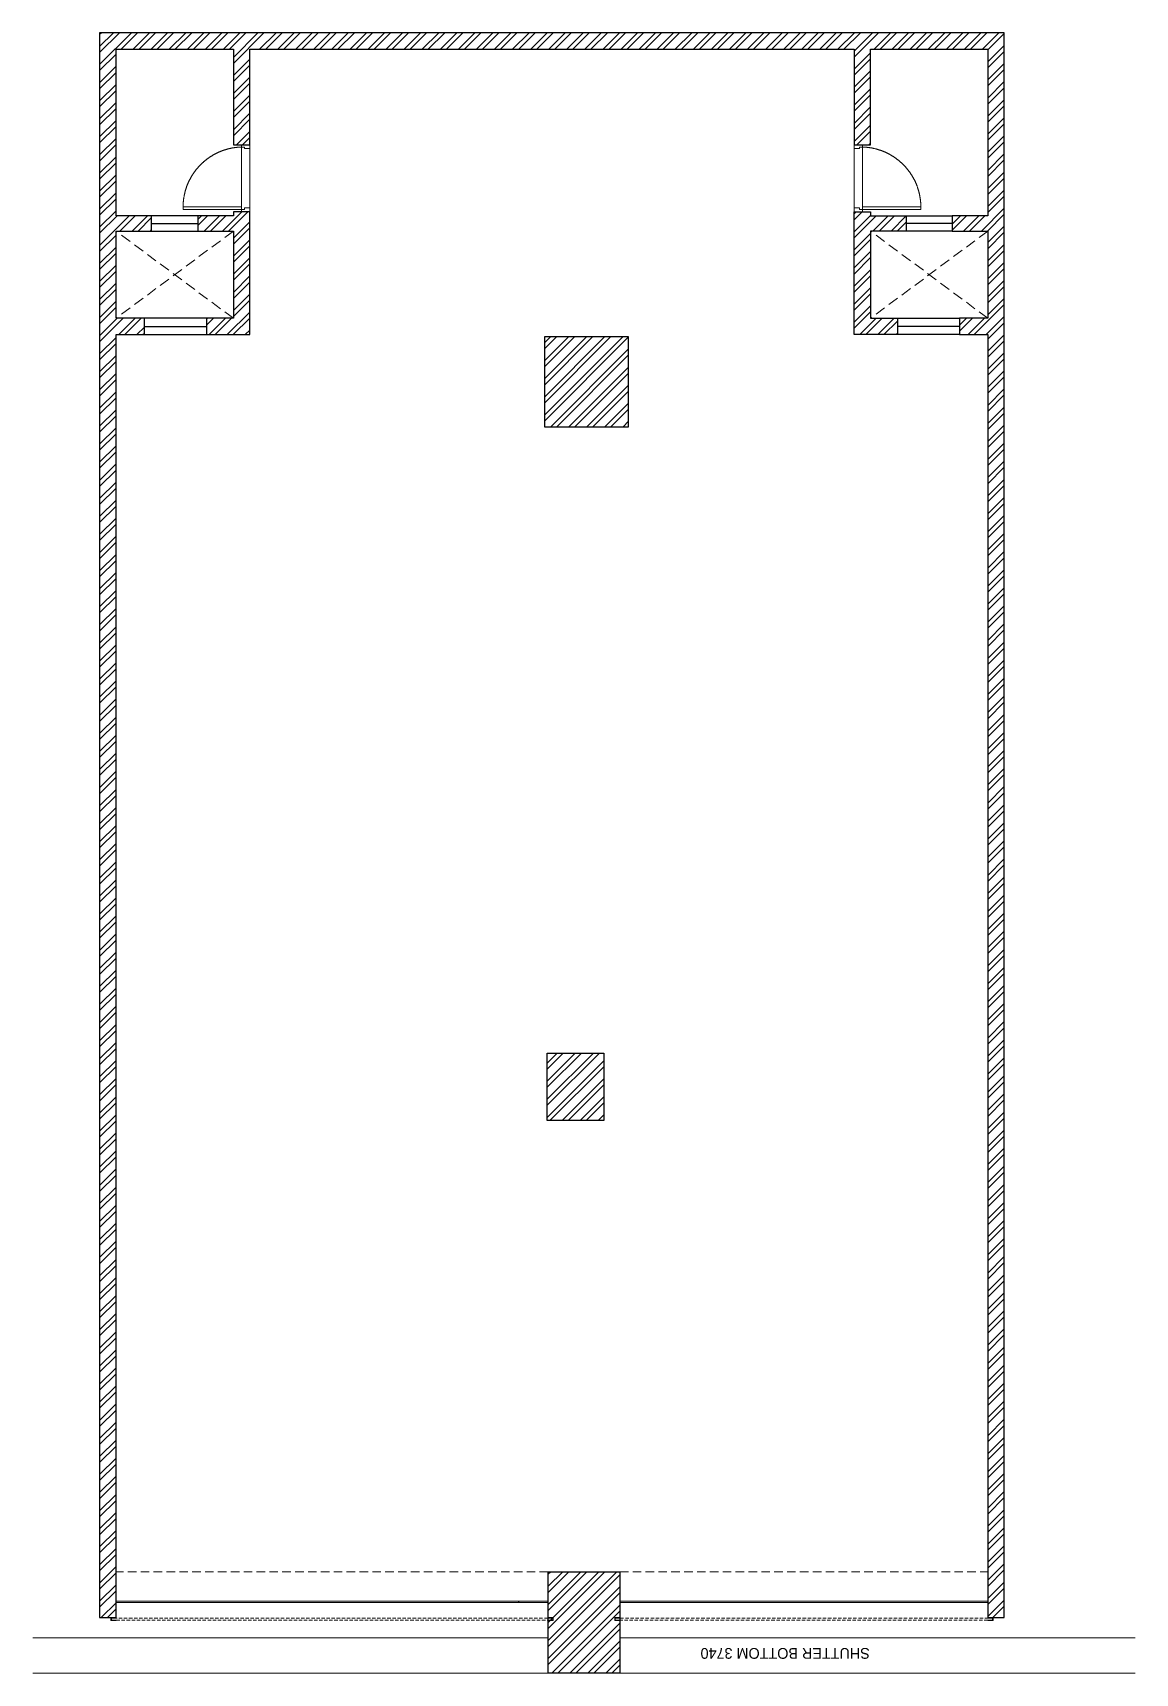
# Model space of a CAD drawing. Header units: feet. Extents: x -5026 to 5746, y -3440 to 12586.
import ezdxf

# ---------------------------------------------------------------- set-up
doc = ezdxf.new("R2010")
doc.units = ezdxf.units.FT
doc.header["$LTSCALE"] = 33
doc.header["$MEASUREMENT"] = 0
for name, pattern in [('HIDDEN', [9.525, 6.35, -3.175]), ('HIDDEN2', [4.7625, 3.175, -1.5875]), ('HIDDENX2', [0.75, 0.5, -0.25])]:
    doc.linetypes.add(name, pattern=pattern)
for name, color, linetype, lineweight in [('A-COM-door', 2, 'Continuous', 5), ('A-ELEV-grey', 8, 'Continuous', 9), ('A-Glazing', 4, 'Continuous', 20), ('A-shutter', 8, 'Continuous', 18), ('A-STAIR', 6, 'Continuous', 5), ('A_TEXT', 7, 'Continuous', 9), ('beam', 90, 'Continuous', 9), ('LN-HATCH', 251, 'Continuous', 0), ('rolling shutter', 1, 'Continuous', 5)]:
    doc.layers.add(name, color=color, linetype=linetype, lineweight=lineweight)
doc.layers.add('A-WALL', color=1, linetype='Continuous')
doc.layers.add('A_RCC', color=5, linetype='Continuous')
doc.styles.add('HUNDREDHANDS', font='GOTHIC.TTF')

# ---------------------------------------------------------------- blocks, each defined once
blk = doc.blocks.new('*U3')
at = {"layer": 'A-shutter', "color": 5, "ltscale": 10}
for points in [[(41038044, -1561539), (41038044, -1561544), (41037999, -1561544), (41037999, -1561564), (41038044, -1561564), (41038044, -1561569), (41037994, -1561569), (41037994, -1561539)], [(41042267, -1561539), (41042267, -1561544), (41042312, -1561544), (41042312, -1561564), (41042267, -1561564), (41042267, -1561569), (41042317, -1561569), (41042317, -1561539)]]:
    blk.add_lwpolyline(points, close=True, dxfattribs=at)
at = {"layer": 'A-shutter', "color": 5, "linetype": 'HIDDENX2', "ltscale": 2}
blk.add_lwpolyline([(41037999, -1561544), (41037999, -1561564), (41042312, -1561564), (41042312, -1561544)], close=True, dxfattribs=at)
blk = doc.blocks.new('*U4')
at = {"layer": 'A-shutter', "color": 5, "ltscale": 10}
for points in [[(41038670, -1561539), (41038670, -1561544), (41038625, -1561544), (41038625, -1561564), (41038670, -1561564), (41038670, -1561569), (41038620, -1561569), (41038620, -1561539)], [(41042267, -1561539), (41042267, -1561544), (41042312, -1561544), (41042312, -1561564), (41042267, -1561564), (41042267, -1561569), (41042317, -1561569), (41042317, -1561539)]]:
    blk.add_lwpolyline(points, close=True, dxfattribs=at)
at = {"layer": 'A-shutter', "color": 5, "linetype": 'HIDDENX2', "ltscale": 2}
blk.add_lwpolyline([(41038625, -1561544), (41038625, -1561564), (41042312, -1561564), (41042312, -1561544)], close=True, dxfattribs=at)
blk = doc.blocks.new('A$C32696126')
at = {"layer": 'A-COM-door'}
for points in [[(33.19, 35.51), (33.19, 4.5), (34.47, 4.5), (34.47, 35.51)], [(1.25, 4.5), (0, 4.5), (0, 4.5), (0, 4.5), (0, 0), (0, 0), (0, 0), (2, 0), (2, 2.81), (1.25, 2.81), (1.25, 4.5)]]:
    blk.add_lwpolyline(points, close=True, dxfattribs=at)
blk.add_lwpolyline([(35.72, 3.94), (35.72, 0), (33.72, 0), (33.72, 2.81), (34.47, 2.81), (34.47, 4.5), (35.72, 4.5), (35.72, 3.94)], dxfattribs=at)
at = {"layer": 'A-ELEV-grey', "linetype": 'HIDDEN'}
for points in [[(34.47, 4.5), (1.25, 4.5)], [(2, 0), (33.72, 0)]]:
    blk.add_lwpolyline(points, dxfattribs=at)
blk.add_arc((33.24, 3.52), 32.01, 88.39308, 178.23767, dxfattribs=at)

msp = doc.modelspace()

# ---------------------------------------------------------------- hatches: boundary and pattern name
at = {"layer": 'LN-HATCH'}
h = msp.add_hatch(dxfattribs=at)
h.set_pattern_fill('ANSI32', color=256, scale=333, angle=180)
h.set_pattern_definition([(225, (-7170828.6, 5284752.69), (88.2999593, -88.2999593), []), (225, (-7170887.46, 5284752.69), (88.2999593, -88.2999593), [])])
h.paths.add_polyline_path([(-4213, 12586), (-4373, 12586), (-4373, -2896), (-4213, -2896), (-4213, 9637), (-3936, 9637), (-3936, 9797), (-4213, 9797), (-4213, 10649), (-3865, 10649), (-3865, 10799), (-4213, 10799), (-4213, 12426), (-3066, 12426), (-3066, 11493), (-2906, 11493), (-2906, 12426), (3000, 12426), (3000, 11493), (3160, 11493), (3160, 12426), (4307, 12426), (4307, 10799), (3958, 10799), (3958, 10649), (4307, 10649), (4307, 9797), (4030, 9797), (4030, 9637), (4307, 9637), (4307, -2896), (4467, -2896), (4467, 9797), (4467, 12586), (4307, 12586)])
h.paths.add_polyline_path([(-27, 8736), (796, 8736), (796, 9616), (-27, 9616)], flags=17)
h.paths.add_polyline_path([(-3066, 10799), (-3414, 10799), (-3414, 10649), (-3066, 10649), (-3066, 9797), (-3329, 9797), (-3329, 9637), (-2906, 9637), (-2906, 10838), (-3066, 10838)], flags=17)
h.paths.add_polyline_path([(3160, 10799), (3508, 10799), (3508, 10649), (3160, 10649), (3160, 9797), (3423, 9797), (3423, 9637), (3000, 9637), (3000, 10838), (3160, 10838)], flags=17)
h.paths.add_polyline_path([(710, -2738), (710, -3440), (10, -3440), (10, -2449), (710, -2449)])
h.paths.add_polyline_path([(0, 1959), (553, 1959), (553, 2619), (0, 2619)])

# ---------------------------------------------------------------- linework, layer by layer
at = {"layer": 'A-ELEV-grey', "linetype": 'HIDDEN2'}
for points in [[(-3066, 10649), (-4213, 9797)], [(-3066, 9797), (-4213, 10649)], [(4307, 10649), (3160, 9797)], [(4307, 9797), (3160, 10649)]]:
    msp.add_lwpolyline(points, dxfattribs=at)
at = {"layer": 'A-Glazing'}
for points in [[(-4213, -2736), (10, -2736), (10, -2748), (-4213, -2748)], [(4307, -2736), (710, -2736), (710, -2748), (4307, -2748)]]:
    msp.add_lwpolyline(points, close=True, dxfattribs=at)
at = {"layer": 'A-STAIR'}
for points in [[(10, -3093), (-5026, -3093)], [(710, -3093), (5746, -3093)], [(10, -3440), (-5026, -3440)], [(710, -3440), (5746, -3440)]]:
    msp.add_lwpolyline(points, dxfattribs=at)
at = {"layer": 'A-WALL'}
for p, q in [((-3414, 10799), (-3865, 10799)), ((3508, 10799), (3958, 10799)), ((-3865, 10724), (-3414, 10724)), ((-3865, 10649), (-3414, 10649)), ((3958, 10724), (3508, 10724)), ((3958, 10649), (3508, 10649)), ((-3329, 9797), (-3936, 9797)), ((3423, 9797), (4030, 9797)), ((-3936, 9717), (-3329, 9717)), ((-3936, 9637), (-3329, 9637)), ((4030, 9717), (3423, 9717)), ((4030, 9637), (3423, 9637))]:
    msp.add_line(p, q, dxfattribs=at)
for points in [[(-4213, 12586), (-4373, 12586), (-4373, -2896), (-4213, -2896), (-4213, 9637), (-3936, 9637), (-3936, 9797), (-4213, 9797), (-4213, 10649), (-3865, 10649), (-3865, 10799), (-4213, 10799), (-4213, 12426), (-3066, 12426), (-3066, 11493), (-2906, 11493), (-2906, 12426), (3000, 12426), (3000, 11493), (3160, 11493), (3160, 12426), (4307, 12426), (4307, 10799), (3958, 10799), (3958, 10649), (4307, 10649), (4307, 9797), (4030, 9797), (4030, 9637), (4307, 9637), (4307, -2896), (4467, -2896), (4467, 9797), (4467, 12586), (4307, 12586)], [(-3066, 10799), (-3414, 10799), (-3414, 10649), (-3066, 10649), (-3066, 9797), (-3329, 9797), (-3329, 9637), (-2906, 9637), (-2906, 10838), (-3066, 10838)], [(3160, 10799), (3508, 10799), (3508, 10649), (3160, 10649), (3160, 9797), (3423, 9797), (3423, 9637), (3000, 9637), (3000, 10838), (3160, 10838)], [(-27, 8736), (796, 8736), (796, 9616), (-27, 9616)], [(0, 2619), (553, 2619), (553, 1959), (269, 1959), (269, 1959), (0, 1959)]]:
    msp.add_lwpolyline(points, close=True, dxfattribs=at)
msp.add_lwpolyline([(710, -2738), (710, -3440), (10, -3440), (10, -2449), (710, -2449), (710, -2738)], dxfattribs=at)
at = {"layer": 'A_RCC', "ltscale": 3}
msp.add_arc((-1190, -2746), 912, 0, 0.4927, dxfattribs=at)
at = {"layer": 'beam', "linetype": 'HIDDEN', "ltscale": 0.4}
for points in [[(-4213, -2748), (10, -2748), (10, -2449), (-4213, -2449)], [(4307, -2748), (710, -2748), (710, -2449), (4307, -2449)]]:
    msp.add_lwpolyline(points, close=True, dxfattribs=at)

# ---------------------------------------------------------------- block references
at = {"layer": 'A-COM-door', "yscale": 18.33783372546841, "zscale": 18.33783372546841}
for p, xscale, rotation in [((-2906, 11493), -18.33783372546841, 90), ((3000, 11493), 18.33783372546841, 270.0000000000001)]:
    msp.add_blockref('A$C32696126', p, dxfattribs=dict(at, xscale=xscale, rotation=rotation))
at = {"layer": 'rolling shutter'}
msp.add_blockref('*U3', (-41042257, 1558643, 17940), dxfattribs=at)
at = {"layer": 'rolling shutter', "xscale": -1}
msp.add_blockref('*U4', (41042977, 1558643, 17940), dxfattribs=at)

# ---------------------------------------------------------------- texts
at = {"layer": 'A_TEXT', "insert": (3153, -3299), "char_height": 105, "width": 2328.57, "attachment_point": 1, "rotation": 180, "style": 'HUNDREDHANDS'}
msp.add_mtext('SHUTTER BOTTOM 3740', dxfattribs=at)

doc.saveas('drawing.dxf')
